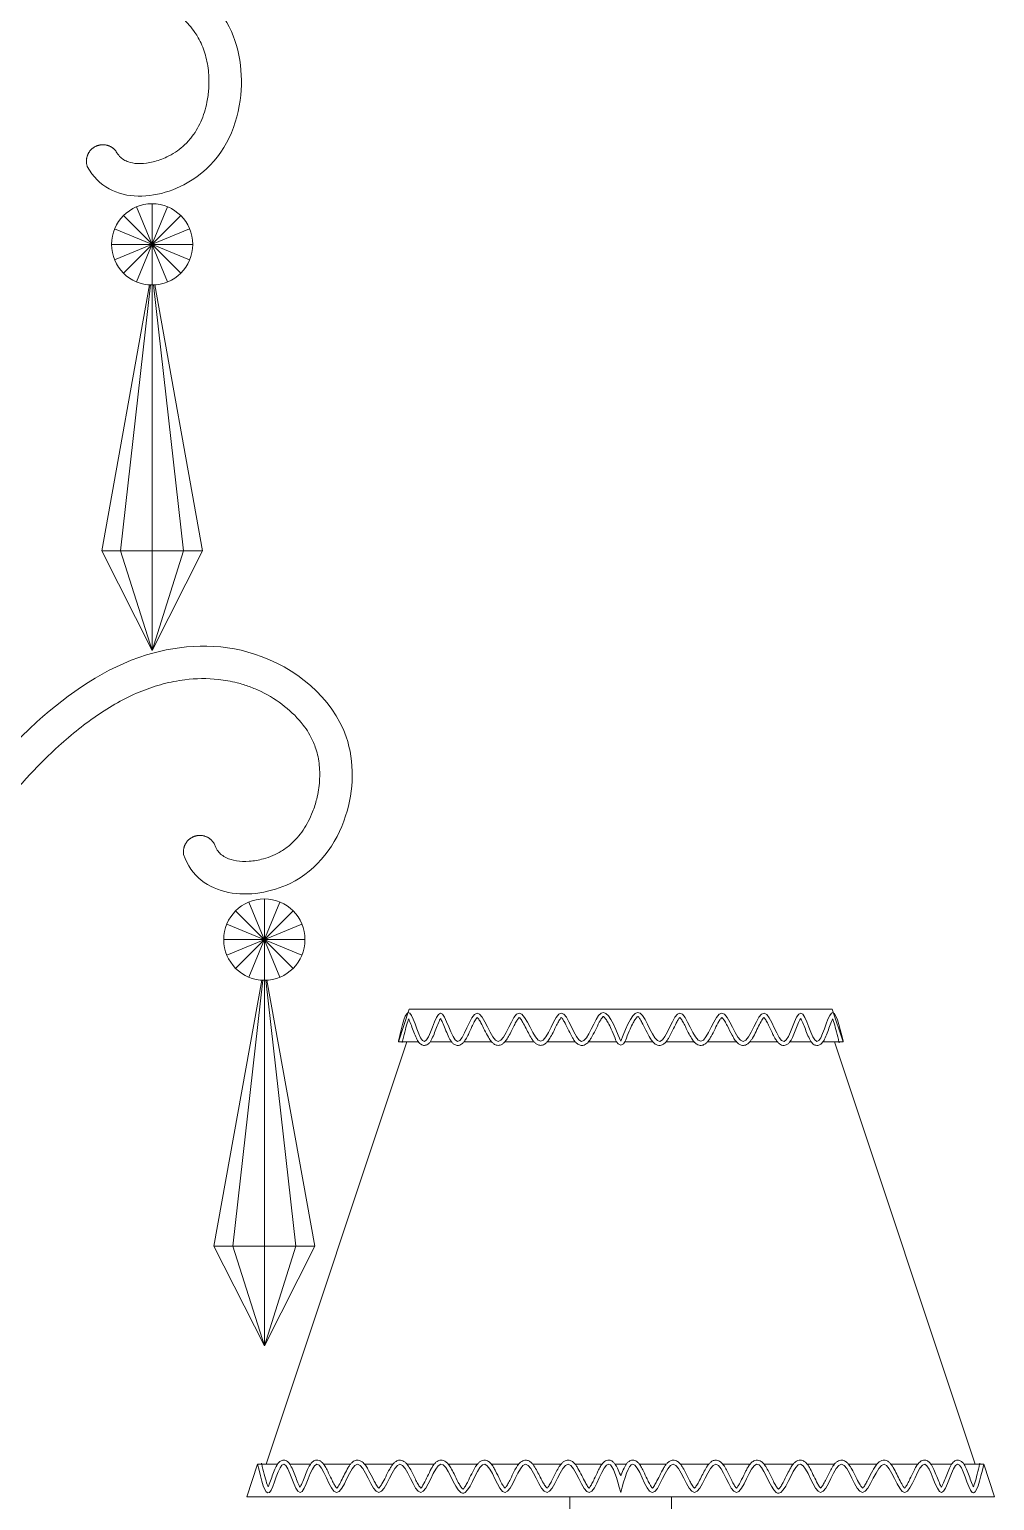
# Model space of a CAD drawing. Header units: inches. Extents: x 258415 to 640093, y 441672 to 945769.
# Drawn here: x 299407.6 to 299467.1, y 465326.8 to 465417.4 of the extents above; entities that cross this region are included whole.
import ezdxf

# ---------------------------------------------------------------- set-up
doc = ezdxf.new("R2010")
doc.units = ezdxf.units.IN
doc.header["$MEASUREMENT"] = 0
doc.linetypes.add('HIDDEN', pattern=[0.375, 0.25, -0.125])
doc.layers.add('CQ SPOT DETAIL DIMENSION', color=9, linetype='Continuous')
doc.layers.add('E-LITE-FIXT-NORM-CEILING', color=3, linetype='Continuous')
doc.layers.add('Glass', color=4, linetype='Continuous', lineweight=0)

# ---------------------------------------------------------------- blocks, each defined once
blk = doc.blocks.new('512')
at = {"layer": 'Glass', "color": 4, "lineweight": 0}
for p, q in [((34260.8, 1352.41), (34253.15, 1370.89)), ((34253.15, 1352.41), (34260.8, 1370.89)), ((34253.15, 1370.89), (34260.8, 1352.41)), ((34260.8, 1370.89), (34253.15, 1352.41)), ((34256.97, 1351.65), (34256.97, 1371.65)), ((34256.97, 1371.65), (34256.97, 1351.65)), ((34266.21, 1357.82), (34247.74, 1365.48)), ((34247.74, 1357.82), (34266.21, 1365.48)), ((34247.74, 1365.48), (34266.21, 1357.82)), ((34266.21, 1365.48), (34247.74, 1357.82)), ((34264.05, 1354.58), (34249.9, 1368.72)), ((34249.9, 1354.58), (34264.05, 1368.72)), ((34249.9, 1368.72), (34264.05, 1354.58)), ((34264.05, 1368.72), (34249.9, 1354.58)), ((34266.97, 1361.65), (34246.97, 1361.65)), ((34246.97, 1361.65), (34266.97, 1361.65)), ((34256.97, 1351.65), (34256.97, 1261.65)), ((34233.15, 1181.24), (34225.5, 1199.72)), ((34225.5, 1181.24), (34233.15, 1199.72)), ((34225.5, 1199.72), (34233.15, 1181.24)), ((34233.15, 1199.72), (34225.5, 1181.24)), ((34229.32, 1180.48), (34229.32, 1200.48)), ((34229.32, 1200.48), (34229.32, 1180.48)), ((34236.39, 1183.41), (34222.25, 1197.55)), ((34222.25, 1183.41), (34236.39, 1197.55)), ((34222.25, 1197.55), (34236.39, 1183.41)), ((34236.39, 1197.55), (34222.25, 1183.41)), ((34238.56, 1186.65), (34220.08, 1194.31)), ((34220.08, 1186.65), (34238.56, 1194.31)), ((34220.08, 1194.31), (34238.56, 1186.65)), ((34238.56, 1194.31), (34220.08, 1186.65)), ((34239.32, 1190.48), (34219.32, 1190.48)), ((34219.32, 1190.48), (34239.32, 1190.48)), ((34229.32, 1180.48), (34229.32, 1090.48))]:
    blk.add_line(p, q, dxfattribs=at)
at = {"layer": 'Glass', "lineweight": 0}
for p, q in [((34129.03, 1025.84), (34129.03, 1053.33)), ((34129.03, 1053.33), (34154.03, 1053.33)), ((34154.03, 1053.33), (34154.03, 1011.07))]:
    blk.add_line(p, q, dxfattribs=at)
at = {"layer": 'Glass', "color": 4, "lineweight": 0}
for points in [[(34256.97, 1261.65), (34244.56, 1286.17), (34256.32, 1351.67)], [(34249.22, 1286.17), (34256.59, 1351.66)], [(34256.97, 1261.65), (34269.39, 1286.17), (34257.63, 1351.67)], [(34264.72, 1286.17), (34257.36, 1351.66)], [(34256.97, 1286.17), (34244.56, 1286.17), (34249.22, 1286.17), (34256.97, 1261.65)], [(34256.97, 1286.17), (34269.39, 1286.17), (34264.72, 1286.17), (34256.97, 1261.65)], [(34229.32, 1090.48), (34216.91, 1115), (34228.67, 1180.5)], [(34221.57, 1115), (34228.94, 1180.49)], [(34229.32, 1090.48), (34241.74, 1115), (34229.98, 1180.5)], [(34237.07, 1115), (34229.71, 1180.49)], [(34229.32, 1115), (34216.91, 1115), (34221.57, 1115), (34229.32, 1090.48)], [(34229.32, 1115), (34241.74, 1115), (34237.07, 1115), (34229.32, 1090.48)]]:
    blk.add_lwpolyline(points, dxfattribs=at)
at = {"layer": 'Glass', "lineweight": 0}
for points in [[(34141.53, 1173.33), (34089.42, 1173.33), (34086.75, 1165.33), (34091.7, 1165.33)], [(34091.53, 1173.33), (34191.53, 1173.33)], [(34141.53, 1173.33), (34193.64, 1173.33), (34196.3, 1165.33), (34191.37, 1165.33)], [(34054.19, 1061.33), (34088.86, 1165.33)], [(34094.6, 1165.33), (34099.86, 1165.33)], [(34102.93, 1165.33), (34109.71, 1165.33)], [(34113.01, 1165.33), (34120.16, 1165.33)], [(34123.46, 1165.33), (34130.34, 1165.33)], [(34133.62, 1165.33), (34140.47, 1165.33)], [(34149.45, 1165.33), (34142.57, 1165.33)], [(34159.61, 1165.33), (34152.73, 1165.33)], [(34170.06, 1165.33), (34162.91, 1165.33)], [(34180.14, 1165.33), (34173.36, 1165.33)], [(34188.46, 1165.33), (34183.21, 1165.33)], [(34194.19, 1165.33), (34228.86, 1061.33)], [(34056.96, 1061.33), (34052.09, 1061.33), (34049.42, 1053.33), (34141.53, 1053.33)], [(34065.11, 1061.33), (34060.01, 1061.33)], [(34074.95, 1061.33), (34068.35, 1061.33)], [(34085.41, 1061.33), (34078.43, 1061.33)], [(34095.58, 1061.33), (34088.88, 1061.33)], [(34106.22, 1061.33), (34099.04, 1061.33)], [(34116.38, 1061.33), (34109.67, 1061.33)], [(34126.83, 1061.33), (34119.85, 1061.33)], [(34136.91, 1061.33), (34130.31, 1061.33)], [(34141.53, 1061.33), (34140.15, 1061.33)], [(34141.53, 1061.33), (34142.91, 1061.33)], [(34226.1, 1061.33), (34230.97, 1061.33), (34233.64, 1053.33), (34141.53, 1053.33)], [(34146.15, 1061.33), (34152.75, 1061.33)], [(34156.23, 1061.33), (34163.2, 1061.33)], [(34166.68, 1061.33), (34173.38, 1061.33)], [(34176.84, 1061.33), (34184.01, 1061.33)], [(34187.47, 1061.33), (34194.17, 1061.33)], [(34197.65, 1061.33), (34204.62, 1061.33)], [(34208.1, 1061.33), (34214.71, 1061.33)], [(34217.95, 1061.33), (34223.05, 1061.33)], [(34231.53, 1053.33), (34231.53, 1053.33), (34051.53, 1053.33)]]:
    blk.add_lwpolyline(points, dxfattribs=at)
at = {"layer": 'Glass', "color": 4, "lineweight": 0}
for centre in [(34256.97, 1361.65), (34229.32, 1190.48)]:
    blk.add_circle(centre, 10, dxfattribs=at)
at = {"layer": 'Glass', "lineweight": 0}
for points, knots in [([(34272.93, 1380.8), (34270.18, 1375.78), (34260.75, 1371.47), (34241.9, 1378.28), (34233.26, 1395.92), (34236.96, 1421.58), (34262.99, 1436.04), (34293.42, 1429.21), (34327.61, 1395.21), (34357.2, 1306.59), (34365.64, 1226.55), (34369.27, 1173.33)], [445.847246, 445.847246, 445.847246, 445.847246, 460.093666, 474.367338, 495.875307, 515.104636, 545.525369, 572.186582, 603.803263, 685.281331, 845.328888, 845.328888, 845.328888, 845.328888]), ([(34360.44, 1173.33), (34360.09, 1189.34), (34359.73, 1194), (34358.34, 1210.67), (34357.19, 1222.66), (34353.1, 1258.52), (34349.51, 1282.28), (34343.17, 1312.27), (34341.71, 1318.66), (34339.13, 1329.14), (34338.08, 1333.22), (34335.87, 1341.33), (34334.71, 1345.36), (34330.98, 1357.29), (34328.19, 1365.05), (34321.66, 1379.93), (34317.93, 1387.04), (34311.78, 1396.47), (34309.87, 1399.16), (34305.22, 1405.15), (34302.43, 1408.34), (34296.5, 1414.06), (34293.37, 1416.57), (34288.5, 1419.61), (34286.89, 1420.48), (34283.57, 1422.01), (34281.86, 1422.67), (34277.46, 1424.01), (34274.74, 1424.54), (34270.43, 1424.84), (34268.85, 1424.83), (34266.24, 1424.63), (34265.21, 1424.5), (34263.14, 1424.13), (34262.11, 1423.89), (34258.88, 1422.97), (34256.74, 1422.1), (34252.79, 1419.97), (34251, 1418.7), (34248.28, 1416.21), (34247.26, 1415.04), (34246.11, 1413.38), (34245.84, 1412.94), (34245.26, 1411.92), (34244.97, 1411.32), (34244.43, 1410.07), (34244.19, 1409.41), (34243.57, 1407.39), (34243.27, 1405.95), (34242.95, 1402.99), (34242.92, 1401.46), (34243.1, 1398.84), (34243.25, 1397.74), (34243.8, 1394.96), (34244.31, 1393.34), (34245.64, 1390.36), (34246.46, 1389), (34248.03, 1387.06), (34248.68, 1386.38), (34249.97, 1385.26), (34250.58, 1384.8), (34251.91, 1383.92), (34252.63, 1383.52), (34254.46, 1382.64), (34255.6, 1382.23), (34257.81, 1381.67), (34258.89, 1381.53), (34260.82, 1381.5), (34261.68, 1381.62), (34262.88, 1381.95), (34263.31, 1382.13), (34264.07, 1382.54), (34264.4, 1382.78), (34265.05, 1383.38), (34265.36, 1383.74), (34265.75, 1384.35), (34265.83, 1384.5), (34265.92, 1384.65)], [55.541878, 55.541878, 55.541878, 55.541878, 69.634849, 69.634849, 106.022669, 106.022669, 178.798307, 178.798307, 198.582676, 198.582676, 211.264039, 211.264039, 223.945403, 223.945403, 249.308129, 249.308129, 274.670856, 274.670856, 285.154329, 285.154329, 298.764888, 298.764888, 312.375447, 312.375447, 318.854776, 318.854776, 325.334106, 325.334106, 335.293095, 335.293095, 341.080331, 341.080331, 344.876463, 344.876463, 348.672595, 348.672595, 356.847181, 356.847181, 365.021767, 365.021767, 371.378146, 371.378146, 373.60577, 373.60577, 376.469243, 376.469243, 379.332715, 379.332715, 385.059661, 385.059661, 390.786606, 390.786606, 394.97397, 394.97397, 401.670699, 401.670699, 408.367427, 408.367427, 412.418103, 412.418103, 415.637371, 415.637371, 418.856638, 418.856638, 423.501748, 423.501748, 428.146857, 428.146857, 432.791966, 432.791966, 435.91688, 435.91688, 439.041794, 439.041794, 442.166708, 442.166708, 443.046827, 443.046827, 443.046827, 443.046827]), ([(34249.21, 1211.45), (34247.37, 1206.03), (34238.84, 1200.14), (34219.09, 1203.56), (34207.52, 1219.43), (34206.69, 1245.35), (34229.81, 1264.12), (34260.96, 1262.69), (34300.54, 1235.15), (34319.69, 1199.87), (34331.52, 1173.49), (34332.1, 1172.18)], [445.847246, 445.847246, 445.847246, 445.847246, 460.093666, 474.367338, 495.875307, 515.104636, 545.525369, 572.186582, 603.803263, 685.281331, 689.554193, 689.554193, 689.554193, 689.554193]), ([(34329.41, 1158.24), (34328, 1161.59), (34326.57, 1164.92), (34323.39, 1172.09), (34321.65, 1175.94), (34318.06, 1183.54), (34316.21, 1187.3), (34310.47, 1198.4), (34306.37, 1205.55), (34297.35, 1219.07), (34292.44, 1225.42), (34284.74, 1233.64), (34282.39, 1235.95), (34276.77, 1241.04), (34273.46, 1243.7), (34266.63, 1248.3), (34263.11, 1250.23), (34257.78, 1252.37), (34256.05, 1252.95), (34252.51, 1253.88), (34250.71, 1254.23), (34246.15, 1254.79), (34243.37, 1254.83), (34239.08, 1254.37), (34237.52, 1254.1), (34234.99, 1253.44), (34234, 1253.14), (34232.03, 1252.41), (34231.05, 1251.99), (34228.04, 1250.53), (34226.07, 1249.3), (34222.56, 1246.51), (34221.01, 1244.95), (34218.77, 1242.03), (34217.97, 1240.69), (34217.13, 1238.86), (34216.94, 1238.38), (34216.54, 1237.27), (34216.36, 1236.63), (34216.05, 1235.3), (34215.93, 1234.62), (34215.66, 1232.52), (34215.63, 1231.05), (34215.82, 1228.08), (34216.06, 1226.57), (34216.69, 1224.02), (34217.03, 1222.96), (34218.06, 1220.32), (34218.84, 1218.81), (34220.67, 1216.11), (34221.72, 1214.92), (34223.6, 1213.28), (34224.36, 1212.72), (34225.82, 1211.84), (34226.5, 1211.49), (34227.97, 1210.86), (34228.75, 1210.59), (34230.7, 1210.05), (34231.89, 1209.84), (34234.17, 1209.68), (34235.25, 1209.72), (34237.16, 1210.03), (34237.98, 1210.29), (34239.11, 1210.83), (34239.5, 1211.08), (34240.18, 1211.62), (34240.47, 1211.91), (34241, 1212.62), (34241.24, 1213.03), (34241.52, 1213.69), (34241.58, 1213.85), (34241.63, 1214.02)], [187.64747, 187.64747, 187.64747, 187.64747, 198.582676, 198.582676, 211.264039, 211.264039, 223.945403, 223.945403, 249.308129, 249.308129, 274.670856, 274.670856, 285.154329, 285.154329, 298.764888, 298.764888, 312.375447, 312.375447, 318.854776, 318.854776, 325.334106, 325.334106, 335.293095, 335.293095, 341.080331, 341.080331, 344.876463, 344.876463, 348.672595, 348.672595, 356.847181, 356.847181, 365.021767, 365.021767, 371.378146, 371.378146, 373.60577, 373.60577, 376.469243, 376.469243, 379.332715, 379.332715, 385.059661, 385.059661, 390.786606, 390.786606, 394.97397, 394.97397, 401.670699, 401.670699, 408.367427, 408.367427, 412.418103, 412.418103, 415.637371, 415.637371, 418.856638, 418.856638, 423.501748, 423.501748, 428.146857, 428.146857, 432.791966, 432.791966, 435.91688, 435.91688, 439.041794, 439.041794, 442.166708, 442.166708, 443.046827, 443.046827, 443.046827, 443.046827]), ([(34141.53, 1165.44), (34139.95, 1169.43), (34136.78, 1177.46), (34131.84, 1159), (34126.97, 1179.21), (34121.81, 1158.49), (34116.62, 1179.39), (34111.32, 1158.41), (34106.23, 1179.43), (34101.23, 1158.51), (34097.22, 1179.17), (34093.17, 1158.98), (34089.55, 1177.38), (34087.67, 1169.37), (34086.75, 1165.44)], [0, 0, 0, 0, 8.43068, 16.943518, 25.459775, 34.10416, 42.79664, 51.530678, 60.178585, 68.684152, 76.765702, 84.787069, 92.601177, 100.132442, 100.132442, 100.132442, 100.132442]), ([(34089.33, 1170.91), (34089.26, 1170.75), (34089.19, 1170.56), (34088.92, 1169.81), (34088.72, 1169.11), (34088.31, 1167.58), (34088.11, 1166.73), (34087.85, 1165.61), (34087.79, 1165.36), (34087.73, 1165.1)], [95.681563, 95.681563, 95.681563, 95.681563, 96.302249, 96.302249, 97.97083, 97.97083, 99.639411, 99.639411, 100.132442, 100.132442, 100.132442, 100.132442]), ([(34097.2, 1171.08), (34097.13, 1170.96), (34097.05, 1170.82), (34096.78, 1170.26), (34096.57, 1169.76), (34096.15, 1168.71), (34095.94, 1168.14), (34095.51, 1167.06), (34095.28, 1166.54), (34094.93, 1165.84), (34094.8, 1165.62), (34094.55, 1165.24), (34094.42, 1165.08), (34094.15, 1164.82), (34094.02, 1164.71), (34093.74, 1164.55), (34093.6, 1164.5), (34093.3, 1164.43), (34093.13, 1164.43), (34092.82, 1164.46), (34092.68, 1164.51), (34092.43, 1164.62), (34092.32, 1164.69), (34092.04, 1164.9), (34091.91, 1165.06), (34091.66, 1165.38), (34091.55, 1165.55), (34091.34, 1165.91), (34091.25, 1166.11), (34090.93, 1166.78), (34090.72, 1167.31), (34090.32, 1168.41), (34090.12, 1168.97), (34089.72, 1170.07), (34089.51, 1170.61), (34089.33, 1171.01)], [78.466715, 78.466715, 78.466715, 78.466715, 78.984999, 78.984999, 80.264741, 80.264741, 81.544483, 81.544483, 82.824225, 82.824225, 83.479162, 83.479162, 84.029155, 84.029155, 84.424069, 84.424069, 84.700682, 84.700682, 84.977294, 84.977294, 85.253906, 85.253906, 85.530519, 85.530519, 86.073919, 86.073919, 86.61732, 86.61732, 87.16072, 87.16072, 88.452713, 88.452713, 89.744706, 89.744706, 91.179649, 91.179649, 91.179649, 91.179649]), ([(34106.25, 1171.32), (34106.19, 1171.26), (34106.13, 1171.19), (34105.89, 1170.88), (34105.71, 1170.58), (34105.33, 1169.88), (34105.13, 1169.49), (34104.63, 1168.44), (34104.33, 1167.77), (34103.81, 1166.73), (34103.6, 1166.33), (34103.21, 1165.71), (34103.05, 1165.46), (34102.72, 1165.08), (34102.57, 1164.92), (34102.24, 1164.68), (34102.08, 1164.59), (34101.7, 1164.45), (34101.48, 1164.42), (34101.09, 1164.45), (34100.94, 1164.49), (34100.67, 1164.6), (34100.55, 1164.66), (34100.24, 1164.88), (34100.09, 1165.04), (34099.81, 1165.38), (34099.68, 1165.57), (34099.45, 1165.95), (34099.34, 1166.16), (34098.99, 1166.88), (34098.75, 1167.43), (34098.3, 1168.57), (34098.08, 1169.14), (34097.65, 1170.18), (34097.44, 1170.65), (34097.23, 1171.02), (34097.22, 1171.05), (34097.2, 1171.08)], [61.288304, 61.288304, 61.288304, 61.288304, 61.761174, 61.761174, 62.804017, 62.804017, 63.84686, 63.84686, 65.416393, 65.416393, 66.469031, 66.469031, 67.224566, 67.224566, 67.78828, 67.78828, 68.207325, 68.207325, 68.626369, 68.626369, 68.915896, 68.915896, 69.205423, 69.205423, 69.769667, 69.769667, 70.333911, 70.333911, 70.898155, 70.898155, 72.223736, 72.223736, 73.549318, 73.549318, 74.874899, 74.874899, 75.000755, 75.000755, 75.000755, 75.000755]), ([(34116.61, 1171.34), (34116.56, 1171.3), (34116.49, 1171.23), (34116.27, 1170.97), (34116.08, 1170.7), (34115.7, 1170.07), (34115.5, 1169.7), (34114.91, 1168.56), (34114.51, 1167.73), (34113.89, 1166.59), (34113.68, 1166.24), (34113.24, 1165.59), (34113.01, 1165.29), (34112.57, 1164.9), (34112.4, 1164.77), (34112.01, 1164.55), (34111.77, 1164.47), (34111.35, 1164.43), (34111.17, 1164.44), (34110.86, 1164.5), (34110.71, 1164.56), (34110.33, 1164.74), (34110.13, 1164.9), (34109.78, 1165.24), (34109.62, 1165.42), (34109.33, 1165.82), (34109.19, 1166.03), (34108.75, 1166.76), (34108.46, 1167.32), (34107.9, 1168.45), (34107.62, 1169.03), (34107.09, 1170.08), (34106.82, 1170.55), (34106.46, 1171.08), (34106.34, 1171.23), (34106.25, 1171.32)], [43.886753, 43.886753, 43.886753, 43.886753, 44.36241, 44.36241, 45.393245, 45.393245, 46.424079, 46.424079, 48.400338, 48.400338, 49.366708, 49.366708, 50.333078, 50.333078, 50.858094, 50.858094, 51.38311, 51.38311, 51.715587, 51.715587, 52.048064, 52.048064, 52.667074, 52.667074, 53.286084, 53.286084, 53.905094, 53.905094, 55.307398, 55.307398, 56.709703, 56.709703, 58.112007, 58.112007, 58.905743, 58.905743, 58.905743, 58.905743]), ([(34126.95, 1171.32), (34126.9, 1171.26), (34126.83, 1171.19), (34126.6, 1170.89), (34126.41, 1170.6), (34126.02, 1169.91), (34125.81, 1169.51), (34125.29, 1168.47), (34124.97, 1167.8), (34124.41, 1166.74), (34124.18, 1166.32), (34123.74, 1165.68), (34123.55, 1165.42), (34123.18, 1165.02), (34123, 1164.87), (34122.62, 1164.63), (34122.44, 1164.54), (34122.07, 1164.45), (34121.9, 1164.43), (34121.56, 1164.45), (34121.4, 1164.48), (34121.1, 1164.58), (34120.97, 1164.65), (34120.6, 1164.88), (34120.41, 1165.06), (34120.05, 1165.46), (34119.88, 1165.67), (34119.57, 1166.13), (34119.42, 1166.38), (34118.94, 1167.23), (34118.61, 1167.88), (34117.98, 1169.16), (34117.66, 1169.78), (34117.2, 1170.58), (34117.04, 1170.83), (34116.78, 1171.16), (34116.68, 1171.28), (34116.61, 1171.34)], [26.646708, 26.646708, 26.646708, 26.646708, 27.129136, 27.129136, 28.192589, 28.192589, 29.256042, 29.256042, 30.866241, 30.866241, 31.972779, 31.972779, 32.776182, 32.776182, 33.377819, 33.377819, 33.832896, 33.832896, 34.171094, 34.171094, 34.509292, 34.509292, 34.84749, 34.84749, 35.533037, 35.533037, 36.218584, 36.218584, 36.904132, 36.904132, 38.501432, 38.501432, 40.098732, 40.098732, 41.003444, 41.003444, 41.706123, 41.706123, 41.706123, 41.706123]), ([(34137.3, 1171.55), (34137.27, 1171.53), (34137.23, 1171.5), (34137.07, 1171.34), (34136.93, 1171.16), (34136.62, 1170.69), (34136.46, 1170.41), (34135.97, 1169.52), (34135.64, 1168.84), (34134.96, 1167.47), (34134.62, 1166.8), (34134.08, 1165.92), (34133.9, 1165.66), (34133.5, 1165.18), (34133.29, 1164.96), (34132.86, 1164.67), (34132.68, 1164.57), (34132.28, 1164.44), (34132.04, 1164.41), (34131.64, 1164.45), (34131.48, 1164.49), (34131.2, 1164.6), (34131.07, 1164.67), (34130.73, 1164.91), (34130.54, 1165.09), (34130.2, 1165.49), (34130.04, 1165.71), (34129.75, 1166.17), (34129.61, 1166.41), (34129.14, 1167.27), (34128.83, 1167.92), (34128.22, 1169.2), (34127.92, 1169.83), (34127.47, 1170.62), (34127.31, 1170.87), (34127.09, 1171.17), (34127.01, 1171.26), (34126.95, 1171.32)], [8.492075, 8.492075, 8.492075, 8.492075, 8.942913, 8.942913, 9.869252, 9.869252, 10.795592, 10.795592, 12.53531, 12.53531, 14.275028, 14.275028, 15.096438, 15.096438, 15.917847, 15.917847, 16.394613, 16.394613, 16.871379, 16.871379, 17.205527, 17.205527, 17.539674, 17.539674, 18.220768, 18.220768, 18.901862, 18.901862, 19.582957, 19.582957, 21.184004, 21.184004, 22.785052, 22.785052, 23.694395, 23.694395, 24.2464, 24.2464, 24.2464, 24.2464]), ([(34141.53, 1164.46), (34140.44, 1164.72), (34140.29, 1165.85), (34139.82, 1167.01), (34139.52, 1167.76), (34138.96, 1169.01), (34138.71, 1169.54), (34138.27, 1170.35), (34138.08, 1170.66), (34137.73, 1171.16), (34137.56, 1171.34), (34137.38, 1171.5), (34137.33, 1171.53), (34137.3, 1171.55)], [0, 0, 0, 0, 0.830267, 0.830267, 2.4908, 2.4908, 3.880556, 3.880556, 4.993093, 4.993093, 6.10563, 6.10563, 6.677468, 6.677468, 6.677468, 6.677468]), ([(34141.53, 1165.44), (34143.14, 1169.45), (34146.37, 1177.47), (34151.18, 1159), (34156.19, 1179.21), (34161.22, 1158.49), (34166.53, 1179.39), (34171.71, 1158.41), (34176.93, 1179.44), (34181.79, 1158.51), (34185.94, 1179.17), (34189.85, 1158.98), (34193.61, 1177.38), (34195.42, 1169.36), (34196.3, 1165.44)], [0, 0, 0, 0, 8.469861, 16.943106, 25.499361, 34.102955, 42.836994, 51.529473, 60.218559, 68.684602, 76.801494, 84.788727, 92.634505, 100.139608, 100.139608, 100.139608, 100.139608]), ([(34141.53, 1164.46), (34142.61, 1164.81), (34142.77, 1165.85), (34143.24, 1167.01), (34143.56, 1167.76), (34144.12, 1169.01), (34144.38, 1169.54), (34144.82, 1170.35), (34145.02, 1170.67), (34145.38, 1171.16), (34145.55, 1171.35), (34145.73, 1171.51), (34145.78, 1171.54), (34145.81, 1171.55)], [0, 0, 0, 0, 0.831536, 0.831536, 2.494608, 2.494608, 3.890418, 3.890418, 5.007343, 5.007343, 6.124268, 6.124268, 6.712093, 6.712093, 6.712093, 6.712093]), ([(34145.81, 1171.55), (34145.84, 1171.54), (34145.88, 1171.5), (34146.04, 1171.35), (34146.18, 1171.17), (34146.48, 1170.71), (34146.64, 1170.43), (34147.12, 1169.54), (34147.44, 1168.86), (34148.11, 1167.5), (34148.44, 1166.83), (34148.98, 1165.95), (34149.16, 1165.68), (34149.55, 1165.2), (34149.77, 1164.97), (34150.19, 1164.68), (34150.37, 1164.58), (34150.77, 1164.45), (34151.01, 1164.41), (34151.41, 1164.45), (34151.57, 1164.49), (34151.85, 1164.6), (34151.98, 1164.67), (34152.33, 1164.9), (34152.52, 1165.08), (34152.86, 1165.48), (34153.02, 1165.69), (34153.32, 1166.15), (34153.46, 1166.4), (34153.93, 1167.25), (34154.25, 1167.9), (34154.87, 1169.18), (34155.17, 1169.81), (34155.63, 1170.6), (34155.79, 1170.85), (34156.02, 1171.16), (34156.1, 1171.25), (34156.16, 1171.32)], [8.514863, 8.514863, 8.514863, 8.514863, 8.964489, 8.964489, 9.886414, 9.886414, 10.808339, 10.808339, 12.538553, 12.538553, 14.268768, 14.268768, 15.095051, 15.095051, 15.921335, 15.921335, 16.397769, 16.397769, 16.874204, 16.874204, 17.209617, 17.209617, 17.54503, 17.54503, 18.226284, 18.226284, 18.907538, 18.907538, 19.588792, 19.588792, 21.190065, 21.190065, 22.791338, 22.791338, 23.705145, 23.705145, 24.279674, 24.279674, 24.279674, 24.279674]), ([(34156.16, 1171.32), (34156.22, 1171.26), (34156.28, 1171.19), (34156.51, 1170.89), (34156.7, 1170.59), (34157.09, 1169.9), (34157.29, 1169.51), (34157.8, 1168.47), (34158.12, 1167.8), (34158.67, 1166.74), (34158.9, 1166.33), (34159.32, 1165.68), (34159.51, 1165.43), (34159.89, 1165.03), (34160.06, 1164.87), (34160.44, 1164.63), (34160.62, 1164.54), (34160.97, 1164.46), (34161.11, 1164.44), (34161.4, 1164.44), (34161.54, 1164.46), (34161.94, 1164.56), (34162.17, 1164.68), (34162.55, 1164.96), (34162.71, 1165.12), (34163.02, 1165.45), (34163.16, 1165.63), (34163.58, 1166.23), (34163.84, 1166.68), (34164.35, 1167.64), (34164.6, 1168.14), (34165.12, 1169.15), (34165.38, 1169.67), (34165.83, 1170.45), (34166.02, 1170.75), (34166.31, 1171.15), (34166.43, 1171.27), (34166.51, 1171.34)], [26.678362, 26.678362, 26.678362, 26.678362, 27.16042, 27.16042, 28.222835, 28.222835, 29.285251, 29.285251, 30.88759, 30.88759, 31.989329, 31.989329, 32.789493, 32.789493, 33.388684, 33.388684, 33.842246, 33.842246, 34.129873, 34.129873, 34.4175, 34.4175, 34.999374, 34.999374, 35.581248, 35.581248, 36.163121, 36.163121, 37.387201, 37.387201, 38.61128, 38.61128, 39.940496, 39.940496, 40.971834, 40.971834, 41.739511, 41.739511, 41.739511, 41.739511]), ([(34166.51, 1171.34), (34166.56, 1171.3), (34166.62, 1171.23), (34166.84, 1170.97), (34167.03, 1170.7), (34167.4, 1170.06), (34167.6, 1169.7), (34168.12, 1168.67), (34168.45, 1167.98), (34169.03, 1166.87), (34169.28, 1166.44), (34169.72, 1165.75), (34169.91, 1165.49), (34170.29, 1165.07), (34170.47, 1164.91), (34170.85, 1164.66), (34171.03, 1164.56), (34171.39, 1164.46), (34171.55, 1164.44), (34171.88, 1164.44), (34172.04, 1164.46), (34172.33, 1164.55), (34172.47, 1164.61), (34172.83, 1164.81), (34173.03, 1164.98), (34173.39, 1165.35), (34173.55, 1165.55), (34173.85, 1165.98), (34174, 1166.21), (34174.46, 1167), (34174.77, 1167.61), (34175.38, 1168.83), (34175.68, 1169.44), (34176.16, 1170.32), (34176.35, 1170.64), (34176.65, 1171.08), (34176.78, 1171.23), (34176.87, 1171.32)], [43.920189, 43.920189, 43.920189, 43.920189, 44.395528, 44.395528, 45.425618, 45.425618, 46.455708, 46.455708, 48.112293, 48.112293, 49.264878, 49.264878, 50.092726, 50.092726, 50.714217, 50.714217, 51.180546, 51.180546, 51.503522, 51.503522, 51.826497, 51.826497, 52.149473, 52.149473, 52.80155, 52.80155, 53.453627, 53.453627, 54.105704, 54.105704, 55.606968, 55.606968, 57.108233, 57.108233, 58.144721, 58.144721, 58.936889, 58.936889, 58.936889, 58.936889]), ([(34176.87, 1171.32), (34176.92, 1171.26), (34176.99, 1171.18), (34177.22, 1170.88), (34177.4, 1170.58), (34177.78, 1169.88), (34177.97, 1169.48), (34178.46, 1168.43), (34178.76, 1167.77), (34179.27, 1166.73), (34179.48, 1166.33), (34179.85, 1165.71), (34180.02, 1165.47), (34180.34, 1165.08), (34180.49, 1164.93), (34180.82, 1164.69), (34180.98, 1164.59), (34181.36, 1164.46), (34181.58, 1164.42), (34181.97, 1164.45), (34182.13, 1164.49), (34182.4, 1164.6), (34182.52, 1164.67), (34182.83, 1164.88), (34182.99, 1165.05), (34183.27, 1165.39), (34183.39, 1165.58), (34183.63, 1165.97), (34183.74, 1166.18), (34184.11, 1166.9), (34184.35, 1167.47), (34184.81, 1168.62), (34185.04, 1169.2), (34185.44, 1170.15), (34185.62, 1170.54), (34185.83, 1170.93), (34185.87, 1171.01), (34185.91, 1171.08)], [61.323309, 61.323309, 61.323309, 61.323309, 61.796004, 61.796004, 62.838682, 62.838682, 63.88136, 63.88136, 65.441123, 65.441123, 66.488615, 66.488615, 67.240678, 67.240678, 67.802052, 67.802052, 68.219491, 68.219491, 68.63693, 68.63693, 68.931573, 68.931573, 69.226216, 69.226216, 69.796253, 69.796253, 70.366289, 70.366289, 70.936325, 70.936325, 72.27912, 72.27912, 73.621914, 73.621914, 74.720046, 74.720046, 75.027837, 75.027837, 75.027837, 75.027837]), ([(34185.91, 1171.08), (34185.98, 1170.96), (34186.06, 1170.81), (34186.33, 1170.25), (34186.53, 1169.76), (34186.94, 1168.7), (34187.15, 1168.13), (34187.58, 1167.05), (34187.79, 1166.53), (34188.15, 1165.83), (34188.27, 1165.62), (34188.54, 1165.21), (34188.69, 1165.02), (34189, 1164.75), (34189.13, 1164.65), (34189.4, 1164.52), (34189.53, 1164.48), (34189.81, 1164.43), (34189.96, 1164.43), (34190.24, 1164.46), (34190.37, 1164.5), (34190.6, 1164.6), (34190.7, 1164.66), (34190.97, 1164.86), (34191.12, 1165.01), (34191.37, 1165.32), (34191.48, 1165.49), (34191.69, 1165.84), (34191.78, 1166.02), (34192.1, 1166.67), (34192.31, 1167.18), (34192.71, 1168.23), (34192.91, 1168.78), (34193.29, 1169.83), (34193.48, 1170.33), (34193.7, 1170.83), (34193.74, 1170.92), (34193.78, 1171.01)], [78.49778, 78.49778, 78.49778, 78.49778, 79.015949, 79.015949, 80.296203, 80.296203, 81.576458, 81.576458, 82.856712, 82.856712, 83.502566, 83.502566, 84.14842, 84.14842, 84.495539, 84.495539, 84.746707, 84.746707, 84.997874, 84.997874, 85.249042, 85.249042, 85.500209, 85.500209, 86.0336, 86.0336, 86.566991, 86.566991, 87.100382, 87.100382, 88.355116, 88.355116, 89.609851, 89.609851, 90.901037, 90.901037, 91.201161, 91.201161, 91.201161, 91.201161]), ([(34193.78, 1170.9), (34193.85, 1170.74), (34193.92, 1170.55), (34194.18, 1169.79), (34194.38, 1169.09), (34194.77, 1167.55), (34194.97, 1166.7), (34195.22, 1165.59), (34195.27, 1165.35), (34195.33, 1165.11)], [95.71062, 95.71062, 95.71062, 95.71062, 96.331496, 96.331496, 98.002655, 98.002655, 99.673814, 99.673814, 100.139608, 100.139608, 100.139608, 100.139608]), ([(34102.54, 1054.21), (34102.39, 1054.22), (34100.63, 1054.86), (34097.18, 1067.77), (34092.3, 1047.55), (34087.14, 1068.28), (34081.95, 1047.37), (34076.65, 1068.35), (34071.56, 1047.33), (34066.56, 1068.25), (34062.56, 1047.59), (34058.5, 1067.78), (34054.88, 1049.38), (34053.01, 1057.39), (34052.09, 1061.33)], [7.661085, 7.661085, 7.661085, 7.661085, 8.43068, 16.943518, 25.459775, 34.10416, 42.79664, 51.530678, 60.178585, 68.684152, 76.765702, 84.787069, 92.601177, 100.132442, 100.132442, 100.132442, 100.132442]), ([(34054.66, 1055.75), (34054.59, 1055.91), (34054.52, 1056.09), (34054.25, 1056.85), (34054.05, 1057.54), (34053.65, 1059.08), (34053.44, 1059.92), (34053.18, 1061.04), (34053.12, 1061.3), (34053.06, 1061.56)], [95.681563, 95.681563, 95.681563, 95.681563, 96.302249, 96.302249, 97.97083, 97.97083, 99.639411, 99.639411, 100.132442, 100.132442, 100.132442, 100.132442]), ([(34062.53, 1055.68), (34062.46, 1055.8), (34062.39, 1055.95), (34062.11, 1056.5), (34061.91, 1057), (34061.49, 1058.06), (34061.27, 1058.62), (34060.84, 1059.7), (34060.62, 1060.22), (34060.26, 1060.92), (34060.14, 1061.14), (34059.88, 1061.52), (34059.75, 1061.68), (34059.48, 1061.95), (34059.35, 1062.05), (34059.07, 1062.21), (34058.93, 1062.26), (34058.63, 1062.33), (34058.46, 1062.34), (34058.15, 1062.3), (34058.01, 1062.25), (34057.76, 1062.14), (34057.66, 1062.07), (34057.38, 1061.86), (34057.24, 1061.71), (34056.99, 1061.38), (34056.88, 1061.21), (34056.68, 1060.85), (34056.58, 1060.66), (34056.26, 1059.98), (34056.05, 1059.45), (34055.65, 1058.36), (34055.45, 1057.8), (34055.05, 1056.69), (34054.85, 1056.15), (34054.66, 1055.75)], [78.466715, 78.466715, 78.466715, 78.466715, 78.984999, 78.984999, 80.264741, 80.264741, 81.544483, 81.544483, 82.824225, 82.824225, 83.479162, 83.479162, 84.029155, 84.029155, 84.424069, 84.424069, 84.700682, 84.700682, 84.977294, 84.977294, 85.253906, 85.253906, 85.530519, 85.530519, 86.073919, 86.073919, 86.61732, 86.61732, 87.16072, 87.16072, 88.452713, 88.452713, 89.744706, 89.744706, 91.179649, 91.179649, 91.179649, 91.179649]), ([(34071.58, 1055.45), (34071.52, 1055.5), (34071.46, 1055.58), (34071.23, 1055.88), (34071.04, 1056.18), (34070.66, 1056.88), (34070.46, 1057.28), (34069.97, 1058.32), (34069.66, 1058.99), (34069.14, 1060.03), (34068.93, 1060.43), (34068.55, 1061.06), (34068.38, 1061.3), (34068.05, 1061.69), (34067.9, 1061.84), (34067.57, 1062.08), (34067.41, 1062.17), (34067.03, 1062.31), (34066.81, 1062.35), (34066.42, 1062.31), (34066.27, 1062.27), (34066, 1062.17), (34065.88, 1062.1), (34065.58, 1061.88), (34065.42, 1061.72), (34065.14, 1061.38), (34065.02, 1061.2), (34064.78, 1060.81), (34064.67, 1060.6), (34064.32, 1059.89), (34064.09, 1059.33), (34063.63, 1058.19), (34063.41, 1057.62), (34062.98, 1056.58), (34062.77, 1056.11), (34062.57, 1055.74), (34062.55, 1055.71), (34062.53, 1055.68)], [61.288304, 61.288304, 61.288304, 61.288304, 61.761174, 61.761174, 62.804017, 62.804017, 63.84686, 63.84686, 65.416393, 65.416393, 66.469031, 66.469031, 67.224566, 67.224566, 67.78828, 67.78828, 68.207325, 68.207325, 68.626369, 68.626369, 68.915896, 68.915896, 69.205423, 69.205423, 69.769667, 69.769667, 70.333911, 70.333911, 70.898155, 70.898155, 72.223736, 72.223736, 73.549318, 73.549318, 74.874899, 74.874899, 75.000755, 75.000755, 75.000755, 75.000755]), ([(34081.94, 1055.42), (34081.89, 1055.47), (34081.83, 1055.53), (34081.6, 1055.79), (34081.42, 1056.06), (34081.04, 1056.69), (34080.84, 1057.06), (34080.24, 1058.2), (34079.84, 1059.04), (34079.22, 1060.17), (34079.01, 1060.52), (34078.57, 1061.17), (34078.34, 1061.47), (34077.91, 1061.87), (34077.74, 1062), (34077.34, 1062.21), (34077.11, 1062.29), (34076.68, 1062.34), (34076.51, 1062.33), (34076.19, 1062.26), (34076.04, 1062.21), (34075.66, 1062.02), (34075.47, 1061.86), (34075.11, 1061.53), (34074.96, 1061.34), (34074.66, 1060.94), (34074.52, 1060.73), (34074.08, 1060.01), (34073.8, 1059.45), (34073.23, 1058.31), (34072.96, 1057.73), (34072.42, 1056.69), (34072.16, 1056.21), (34071.79, 1055.68), (34071.67, 1055.53), (34071.58, 1055.45)], [43.886753, 43.886753, 43.886753, 43.886753, 44.36241, 44.36241, 45.393245, 45.393245, 46.424079, 46.424079, 48.400338, 48.400338, 49.366708, 49.366708, 50.333078, 50.333078, 50.858094, 50.858094, 51.38311, 51.38311, 51.715587, 51.715587, 52.048064, 52.048064, 52.667074, 52.667074, 53.286084, 53.286084, 53.905094, 53.905094, 55.307398, 55.307398, 56.709703, 56.709703, 58.112007, 58.112007, 58.905743, 58.905743, 58.905743, 58.905743]), ([(34092.29, 1055.45), (34092.23, 1055.5), (34092.16, 1055.57), (34091.93, 1055.87), (34091.74, 1056.17), (34091.35, 1056.85), (34091.15, 1057.25), (34090.63, 1058.29), (34090.3, 1058.96), (34089.74, 1060.03), (34089.51, 1060.44), (34089.08, 1061.09), (34088.89, 1061.34), (34088.51, 1061.74), (34088.33, 1061.9), (34087.96, 1062.13), (34087.77, 1062.22), (34087.4, 1062.31), (34087.23, 1062.33), (34086.89, 1062.32), (34086.73, 1062.28), (34086.43, 1062.18), (34086.3, 1062.11), (34085.94, 1061.88), (34085.74, 1061.7), (34085.38, 1061.31), (34085.22, 1061.09), (34084.91, 1060.63), (34084.76, 1060.39), (34084.27, 1059.54), (34083.95, 1058.88), (34083.31, 1057.6), (34083, 1056.98), (34082.53, 1056.19), (34082.37, 1055.94), (34082.11, 1055.6), (34082.01, 1055.49), (34081.94, 1055.42)], [26.646708, 26.646708, 26.646708, 26.646708, 27.129136, 27.129136, 28.192589, 28.192589, 29.256041, 29.256041, 30.866241, 30.866241, 31.972779, 31.972779, 32.776182, 32.776182, 33.377819, 33.377819, 33.832896, 33.832896, 34.171094, 34.171094, 34.509292, 34.509292, 34.84749, 34.84749, 35.533037, 35.533037, 36.218584, 36.218584, 36.904131, 36.904131, 38.501431, 38.501431, 40.098731, 40.098731, 41.003444, 41.003444, 41.706123, 41.706123, 41.706123, 41.706123]), ([(34102.66, 1055.2), (34102.65, 1055.21), (34102.63, 1055.22), (34102.57, 1055.27), (34102.53, 1055.3), (34102.36, 1055.48), (34102.2, 1055.69), (34101.87, 1056.21), (34101.69, 1056.52), (34101.17, 1057.5), (34100.82, 1058.24), (34100.2, 1059.48), (34099.93, 1059.99), (34099.45, 1060.78), (34099.25, 1061.08), (34098.86, 1061.55), (34098.68, 1061.74), (34098.31, 1062.03), (34098.13, 1062.14), (34097.7, 1062.3), (34097.45, 1062.35), (34097.04, 1062.32), (34096.87, 1062.29), (34096.58, 1062.18), (34096.45, 1062.11), (34096.1, 1061.89), (34095.91, 1061.71), (34095.57, 1061.33), (34095.42, 1061.12), (34095.13, 1060.68), (34094.99, 1060.44), (34094.54, 1059.62), (34094.23, 1058.99), (34093.64, 1057.74), (34093.34, 1057.13), (34092.89, 1056.29), (34092.72, 1056.01), (34092.46, 1055.64), (34092.36, 1055.52), (34092.29, 1055.45)], [8.282301, 8.282301, 8.282301, 8.282301, 8.65586, 8.65586, 9.029418, 9.029418, 10.011207, 10.011207, 10.992997, 10.992997, 12.831064, 12.831064, 14.17315, 14.17315, 15.099129, 15.099129, 15.798109, 15.798109, 16.315087, 16.315087, 16.832064, 16.832064, 17.165576, 17.165576, 17.499088, 17.499088, 18.163634, 18.163634, 18.828181, 18.828181, 19.492728, 19.492728, 21.046415, 21.046415, 22.600103, 22.600103, 23.558244, 23.558244, 24.2464, 24.2464, 24.2464, 24.2464]), ([(34102.54, 1054.21), (34102.76, 1054.17), (34104.6, 1054.57), (34108.04, 1067.76), (34113.04, 1047.55), (34118.08, 1068.28), (34123.39, 1047.37), (34128.57, 1068.35), (34133.79, 1047.33), (34138.16, 1066.16), (34140.59, 1057.91), (34141.53, 1054.38)], [7.283787, 7.283787, 7.283787, 7.283787, 8.469861, 16.943106, 25.499361, 34.102955, 42.836994, 51.529473, 60.218559, 68.684602, 74.276622, 74.276622, 74.276622, 74.276622]), ([(34102.66, 1055.2), (34102.68, 1055.21), (34102.72, 1055.24), (34102.82, 1055.34), (34102.88, 1055.4), (34103.1, 1055.68), (34103.29, 1055.97), (34103.67, 1056.64), (34103.87, 1057.03), (34104.4, 1058.09), (34104.72, 1058.79), (34105.3, 1059.9), (34105.54, 1060.34), (34105.97, 1061.02), (34106.16, 1061.28), (34106.54, 1061.7), (34106.72, 1061.86), (34107.1, 1062.11), (34107.28, 1062.21), (34107.7, 1062.33), (34107.94, 1062.35), (34108.37, 1062.29), (34108.55, 1062.23), (34108.87, 1062.08), (34109, 1061.99), (34109.36, 1061.7), (34109.55, 1061.49), (34109.9, 1061.03), (34110.07, 1060.78), (34110.38, 1060.25), (34110.54, 1059.97), (34111.05, 1058.99), (34111.4, 1058.23), (34111.98, 1057.06), (34112.22, 1056.61), (34112.59, 1055.99), (34112.74, 1055.77), (34112.92, 1055.54), (34112.98, 1055.49), (34113.02, 1055.45)], [8.433831, 8.433831, 8.433831, 8.433831, 8.899454, 8.899454, 9.365077, 9.365077, 10.461243, 10.461243, 11.557409, 11.557409, 13.281769, 13.281769, 14.467545, 14.467545, 15.323744, 15.323744, 15.965472, 15.965472, 16.447566, 16.447566, 16.92966, 16.92966, 17.326433, 17.326433, 17.723207, 17.723207, 18.469889, 18.469889, 19.216571, 19.216571, 19.963253, 19.963253, 21.765194, 21.765194, 23.014347, 23.014347, 23.896104, 23.896104, 24.279674, 24.279674, 24.279674, 24.279674]), ([(34113.02, 1055.45), (34113.07, 1055.5), (34113.14, 1055.57), (34113.37, 1055.87), (34113.56, 1056.17), (34113.94, 1056.86), (34114.14, 1057.25), (34114.66, 1058.29), (34114.97, 1058.96), (34115.52, 1060.02), (34115.75, 1060.44), (34116.18, 1061.08), (34116.37, 1061.34), (34116.74, 1061.73), (34116.92, 1061.89), (34117.29, 1062.13), (34117.48, 1062.22), (34117.82, 1062.31), (34117.97, 1062.33), (34118.26, 1062.33), (34118.4, 1062.31), (34118.8, 1062.2), (34119.02, 1062.08), (34119.41, 1061.8), (34119.57, 1061.65), (34119.87, 1061.31), (34120.01, 1061.13), (34120.43, 1060.53), (34120.69, 1060.08), (34121.21, 1059.13), (34121.46, 1058.63), (34121.97, 1057.61), (34122.23, 1057.1), (34122.68, 1056.31), (34122.87, 1056.01), (34123.17, 1055.62), (34123.28, 1055.49), (34123.36, 1055.42)], [26.678362, 26.678362, 26.678362, 26.678362, 27.16042, 27.16042, 28.222835, 28.222835, 29.285251, 29.285251, 30.88759, 30.88759, 31.989329, 31.989329, 32.789493, 32.789493, 33.388684, 33.388684, 33.842246, 33.842246, 34.129873, 34.129873, 34.4175, 34.4175, 34.999374, 34.999374, 35.581247, 35.581247, 36.163121, 36.163121, 37.387201, 37.387201, 38.61128, 38.61128, 39.940496, 39.940496, 40.971834, 40.971834, 41.739511, 41.739511, 41.739511, 41.739511]), ([(34123.36, 1055.42), (34123.41, 1055.47), (34123.48, 1055.53), (34123.7, 1055.8), (34123.88, 1056.06), (34124.26, 1056.7), (34124.46, 1057.07), (34124.98, 1058.09), (34125.31, 1058.78), (34125.89, 1059.89), (34126.13, 1060.33), (34126.57, 1061.01), (34126.77, 1061.27), (34127.15, 1061.69), (34127.33, 1061.86), (34127.7, 1062.11), (34127.89, 1062.2), (34128.25, 1062.3), (34128.41, 1062.33), (34128.73, 1062.33), (34128.9, 1062.3), (34129.19, 1062.22), (34129.32, 1062.16), (34129.69, 1061.95), (34129.89, 1061.78), (34130.24, 1061.41), (34130.4, 1061.21), (34130.71, 1060.78), (34130.85, 1060.55), (34131.32, 1059.76), (34131.63, 1059.15), (34132.23, 1057.93), (34132.53, 1057.33), (34133.01, 1056.44), (34133.2, 1056.12), (34133.51, 1055.68), (34133.63, 1055.53), (34133.72, 1055.45)], [43.920189, 43.920189, 43.920189, 43.920189, 44.395528, 44.395528, 45.425618, 45.425618, 46.455708, 46.455708, 48.112293, 48.112293, 49.264878, 49.264878, 50.092726, 50.092726, 50.714217, 50.714217, 51.180546, 51.180546, 51.503522, 51.503522, 51.826497, 51.826497, 52.149473, 52.149473, 52.80155, 52.80155, 53.453627, 53.453627, 54.105704, 54.105704, 55.606968, 55.606968, 57.108233, 57.108233, 58.144721, 58.144721, 58.936889, 58.936889, 58.936889, 58.936889]), ([(34133.72, 1055.45), (34133.78, 1055.5), (34133.84, 1055.58), (34134.07, 1055.89), (34134.26, 1056.19), (34134.63, 1056.89), (34134.83, 1057.28), (34135.32, 1058.33), (34135.61, 1058.99), (34136.12, 1060.03), (34136.33, 1060.43), (34136.71, 1061.05), (34136.87, 1061.3), (34137.2, 1061.68), (34137.35, 1061.84), (34137.68, 1062.08), (34137.84, 1062.17), (34138.22, 1062.31), (34138.44, 1062.34), (34138.83, 1062.31), (34138.98, 1062.27), (34139.26, 1062.16), (34139.37, 1062.1), (34139.68, 1061.88), (34139.84, 1061.72), (34140.12, 1061.37), (34140.25, 1061.19), (34140.49, 1060.79), (34140.6, 1060.59), (34140.96, 1059.86), (34141.2, 1059.29), (34141.47, 1058.64), (34141.5, 1058.57), (34141.53, 1058.49)], [61.323309, 61.323309, 61.323309, 61.323309, 61.795026, 61.795026, 62.837484, 62.837484, 63.879941, 63.879941, 65.440229, 65.440229, 66.487969, 66.487969, 67.240211, 67.240211, 67.801701, 67.801701, 68.219219, 68.219219, 68.636737, 68.636737, 68.931282, 68.931282, 69.225827, 69.225827, 69.795723, 69.795723, 70.365619, 70.365619, 70.935515, 70.935515, 72.277875, 72.277875, 72.458555, 72.458555, 72.458555, 72.458555]), ([(34149.33, 1055.45), (34149.28, 1055.5), (34149.21, 1055.58), (34148.98, 1055.89), (34148.8, 1056.19), (34148.43, 1056.89), (34148.23, 1057.28), (34147.74, 1058.33), (34147.44, 1058.99), (34146.93, 1060.03), (34146.73, 1060.43), (34146.35, 1061.05), (34146.18, 1061.3), (34145.86, 1061.68), (34145.71, 1061.84), (34145.38, 1062.08), (34145.22, 1062.17), (34144.84, 1062.31), (34144.62, 1062.34), (34144.23, 1062.31), (34144.07, 1062.27), (34143.8, 1062.16), (34143.68, 1062.1), (34143.37, 1061.88), (34143.22, 1061.72), (34142.93, 1061.37), (34142.81, 1061.19), (34142.57, 1060.79), (34142.46, 1060.59), (34142.1, 1059.86), (34141.86, 1059.29), (34141.59, 1058.64), (34141.56, 1058.57), (34141.53, 1058.49)], [61.323309, 61.323309, 61.323309, 61.323309, 61.795026, 61.795026, 62.837484, 62.837484, 63.879941, 63.879941, 65.440229, 65.440229, 66.487969, 66.487969, 67.240211, 67.240211, 67.801701, 67.801701, 68.219219, 68.219219, 68.636737, 68.636737, 68.931282, 68.931282, 69.225827, 69.225827, 69.795723, 69.795723, 70.365619, 70.365619, 70.935515, 70.935515, 72.277875, 72.277875, 72.458555, 72.458555, 72.458555, 72.458555]), ([(34180.52, 1054.21), (34180.29, 1054.17), (34178.46, 1054.57), (34175.02, 1067.76), (34170.01, 1047.55), (34164.98, 1068.28), (34159.67, 1047.37), (34154.49, 1068.35), (34149.27, 1047.33), (34144.89, 1066.16), (34142.47, 1057.91), (34141.53, 1054.38)], [7.283787, 7.283787, 7.283787, 7.283787, 8.469861, 16.943106, 25.499361, 34.102955, 42.836994, 51.529473, 60.218559, 68.684602, 74.276622, 74.276622, 74.276622, 74.276622]), ([(34159.69, 1055.42), (34159.64, 1055.47), (34159.58, 1055.53), (34159.36, 1055.8), (34159.18, 1056.06), (34158.8, 1056.7), (34158.6, 1057.07), (34158.08, 1058.09), (34157.75, 1058.78), (34157.17, 1059.89), (34156.93, 1060.33), (34156.48, 1061.01), (34156.29, 1061.27), (34155.91, 1061.69), (34155.73, 1061.86), (34155.35, 1062.11), (34155.17, 1062.2), (34154.81, 1062.3), (34154.65, 1062.33), (34154.32, 1062.33), (34154.16, 1062.3), (34153.87, 1062.22), (34153.73, 1062.16), (34153.37, 1061.95), (34153.17, 1061.78), (34152.81, 1061.41), (34152.65, 1061.21), (34152.35, 1060.78), (34152.2, 1060.55), (34151.74, 1059.76), (34151.43, 1059.15), (34150.82, 1057.93), (34150.53, 1057.33), (34150.04, 1056.44), (34149.85, 1056.12), (34149.55, 1055.68), (34149.42, 1055.53), (34149.33, 1055.45)], [43.920189, 43.920189, 43.920189, 43.920189, 44.395528, 44.395528, 45.425618, 45.425618, 46.455708, 46.455708, 48.112293, 48.112293, 49.264878, 49.264878, 50.092726, 50.092726, 50.714217, 50.714217, 51.180546, 51.180546, 51.503522, 51.503522, 51.826497, 51.826497, 52.149473, 52.149473, 52.80155, 52.80155, 53.453627, 53.453627, 54.105704, 54.105704, 55.606968, 55.606968, 57.108233, 57.108233, 58.144721, 58.144721, 58.936889, 58.936889, 58.936889, 58.936889]), ([(34170.04, 1055.45), (34169.98, 1055.5), (34169.92, 1055.57), (34169.69, 1055.87), (34169.5, 1056.17), (34169.11, 1056.86), (34168.91, 1057.25), (34168.4, 1058.29), (34168.08, 1058.96), (34167.53, 1060.02), (34167.3, 1060.44), (34166.88, 1061.08), (34166.69, 1061.34), (34166.31, 1061.73), (34166.14, 1061.89), (34165.76, 1062.13), (34165.58, 1062.22), (34165.24, 1062.31), (34165.09, 1062.33), (34164.8, 1062.33), (34164.66, 1062.31), (34164.26, 1062.2), (34164.03, 1062.08), (34163.65, 1061.8), (34163.49, 1061.65), (34163.18, 1061.31), (34163.04, 1061.13), (34162.62, 1060.53), (34162.36, 1060.08), (34161.85, 1059.13), (34161.6, 1058.63), (34161.08, 1057.61), (34160.82, 1057.1), (34160.37, 1056.31), (34160.18, 1056.01), (34159.89, 1055.62), (34159.77, 1055.49), (34159.69, 1055.42)], [26.678362, 26.678362, 26.678362, 26.678362, 27.16042, 27.16042, 28.222835, 28.222835, 29.285251, 29.285251, 30.88759, 30.88759, 31.989329, 31.989329, 32.789493, 32.789493, 33.388684, 33.388684, 33.842246, 33.842246, 34.129873, 34.129873, 34.4175, 34.4175, 34.999374, 34.999374, 35.581247, 35.581247, 36.163121, 36.163121, 37.387201, 37.387201, 38.61128, 38.61128, 39.940496, 39.940496, 40.971834, 40.971834, 41.739511, 41.739511, 41.739511, 41.739511]), ([(34180.4, 1055.2), (34180.38, 1055.21), (34180.34, 1055.24), (34180.24, 1055.34), (34180.18, 1055.4), (34179.96, 1055.68), (34179.77, 1055.97), (34179.39, 1056.64), (34179.19, 1057.03), (34178.66, 1058.09), (34178.33, 1058.79), (34177.76, 1059.9), (34177.52, 1060.34), (34177.08, 1061.02), (34176.89, 1061.28), (34176.51, 1061.7), (34176.34, 1061.86), (34175.96, 1062.11), (34175.78, 1062.21), (34175.36, 1062.33), (34175.12, 1062.35), (34174.68, 1062.29), (34174.5, 1062.23), (34174.19, 1062.08), (34174.05, 1061.99), (34173.7, 1061.7), (34173.51, 1061.49), (34173.15, 1061.03), (34172.99, 1060.78), (34172.67, 1060.25), (34172.52, 1059.97), (34172.01, 1058.99), (34171.65, 1058.23), (34171.07, 1057.06), (34170.84, 1056.61), (34170.46, 1055.99), (34170.31, 1055.77), (34170.13, 1055.54), (34170.08, 1055.49), (34170.04, 1055.45)], [8.433831, 8.433831, 8.433831, 8.433831, 8.899454, 8.899454, 9.365077, 9.365077, 10.461243, 10.461243, 11.557409, 11.557409, 13.281769, 13.281769, 14.467545, 14.467545, 15.323744, 15.323744, 15.965472, 15.965472, 16.447566, 16.447566, 16.92966, 16.92966, 17.326433, 17.326433, 17.723207, 17.723207, 18.469889, 18.469889, 19.216571, 19.216571, 19.963253, 19.963253, 21.765194, 21.765194, 23.014347, 23.014347, 23.896104, 23.896104, 24.279674, 24.279674, 24.279674, 24.279674]), ([(34180.4, 1055.2), (34180.41, 1055.21), (34180.43, 1055.22), (34180.49, 1055.27), (34180.53, 1055.3), (34180.7, 1055.48), (34180.85, 1055.69), (34181.19, 1056.21), (34181.36, 1056.52), (34181.88, 1057.5), (34182.23, 1058.24), (34182.86, 1059.48), (34183.13, 1059.99), (34183.6, 1060.78), (34183.8, 1061.08), (34184.2, 1061.55), (34184.38, 1061.74), (34184.75, 1062.03), (34184.93, 1062.14), (34185.36, 1062.3), (34185.6, 1062.35), (34186.02, 1062.32), (34186.18, 1062.29), (34186.47, 1062.18), (34186.6, 1062.11), (34186.96, 1061.89), (34187.14, 1061.71), (34187.48, 1061.33), (34187.63, 1061.12), (34187.93, 1060.68), (34188.07, 1060.44), (34188.52, 1059.62), (34188.82, 1058.99), (34189.42, 1057.74), (34189.71, 1057.13), (34190.17, 1056.29), (34190.33, 1056.01), (34190.59, 1055.64), (34190.7, 1055.52), (34190.77, 1055.45)], [8.282301, 8.282301, 8.282301, 8.282301, 8.65586, 8.65586, 9.029418, 9.029418, 10.011207, 10.011207, 10.992997, 10.992997, 12.831064, 12.831064, 14.17315, 14.17315, 15.099129, 15.099129, 15.798109, 15.798109, 16.315087, 16.315087, 16.832064, 16.832064, 17.165576, 17.165576, 17.499088, 17.499088, 18.163634, 18.163634, 18.828181, 18.828181, 19.492728, 19.492728, 21.046415, 21.046415, 22.600103, 22.600103, 23.558244, 23.558244, 24.2464, 24.2464, 24.2464, 24.2464]), ([(34180.52, 1054.21), (34180.66, 1054.22), (34182.43, 1054.86), (34185.88, 1067.77), (34190.76, 1047.55), (34195.92, 1068.28), (34201.1, 1047.37), (34206.41, 1068.35), (34211.5, 1047.33), (34216.49, 1068.25), (34220.5, 1047.59), (34224.55, 1067.78), (34228.17, 1049.38), (34230.05, 1057.39), (34230.97, 1061.33)], [7.661085, 7.661085, 7.661085, 7.661085, 8.43068, 16.943518, 25.459775, 34.10416, 42.79664, 51.530678, 60.178585, 68.684152, 76.765702, 84.787069, 92.601177, 100.132442, 100.132442, 100.132442, 100.132442]), ([(34190.77, 1055.45), (34190.83, 1055.5), (34190.89, 1055.57), (34191.13, 1055.87), (34191.32, 1056.17), (34191.71, 1056.85), (34191.91, 1057.25), (34192.43, 1058.29), (34192.75, 1058.96), (34193.31, 1060.03), (34193.55, 1060.44), (34193.98, 1061.09), (34194.17, 1061.34), (34194.55, 1061.74), (34194.72, 1061.9), (34195.1, 1062.13), (34195.28, 1062.22), (34195.65, 1062.31), (34195.83, 1062.33), (34196.17, 1062.32), (34196.33, 1062.28), (34196.62, 1062.18), (34196.76, 1062.11), (34197.12, 1061.88), (34197.32, 1061.7), (34197.68, 1061.31), (34197.84, 1061.09), (34198.15, 1060.63), (34198.3, 1060.39), (34198.79, 1059.54), (34199.11, 1058.88), (34199.75, 1057.6), (34200.06, 1056.98), (34200.52, 1056.19), (34200.69, 1055.94), (34200.94, 1055.6), (34201.05, 1055.49), (34201.12, 1055.42)], [26.646708, 26.646708, 26.646708, 26.646708, 27.129136, 27.129136, 28.192589, 28.192589, 29.256041, 29.256041, 30.866241, 30.866241, 31.972779, 31.972779, 32.776182, 32.776182, 33.377819, 33.377819, 33.832896, 33.832896, 34.171094, 34.171094, 34.509292, 34.509292, 34.84749, 34.84749, 35.533037, 35.533037, 36.218584, 36.218584, 36.904131, 36.904131, 38.501431, 38.501431, 40.098731, 40.098731, 41.003444, 41.003444, 41.706123, 41.706123, 41.706123, 41.706123]), ([(34201.12, 1055.42), (34201.17, 1055.47), (34201.23, 1055.53), (34201.45, 1055.79), (34201.64, 1056.06), (34202.02, 1056.69), (34202.22, 1057.06), (34202.81, 1058.2), (34203.21, 1059.04), (34203.84, 1060.17), (34204.04, 1060.52), (34204.49, 1061.17), (34204.72, 1061.47), (34205.15, 1061.87), (34205.32, 1062), (34205.72, 1062.21), (34205.95, 1062.29), (34206.38, 1062.34), (34206.55, 1062.33), (34206.87, 1062.26), (34207.01, 1062.21), (34207.39, 1062.02), (34207.59, 1061.86), (34207.94, 1061.53), (34208.1, 1061.34), (34208.39, 1060.94), (34208.53, 1060.73), (34208.97, 1060.01), (34209.26, 1059.45), (34209.83, 1058.31), (34210.1, 1057.73), (34210.64, 1056.69), (34210.9, 1056.21), (34211.26, 1055.68), (34211.39, 1055.53), (34211.48, 1055.45)], [43.886753, 43.886753, 43.886753, 43.886753, 44.36241, 44.36241, 45.393245, 45.393245, 46.424079, 46.424079, 48.400338, 48.400338, 49.366708, 49.366708, 50.333078, 50.333078, 50.858094, 50.858094, 51.38311, 51.38311, 51.715587, 51.715587, 52.048064, 52.048064, 52.667074, 52.667074, 53.286084, 53.286084, 53.905094, 53.905094, 55.307398, 55.307398, 56.709703, 56.709703, 58.112007, 58.112007, 58.905743, 58.905743, 58.905743, 58.905743]), ([(34211.48, 1055.45), (34211.53, 1055.5), (34211.6, 1055.58), (34211.83, 1055.88), (34212.01, 1056.18), (34212.4, 1056.88), (34212.59, 1057.28), (34213.09, 1058.32), (34213.4, 1058.99), (34213.91, 1060.03), (34214.13, 1060.43), (34214.51, 1061.06), (34214.67, 1061.3), (34215, 1061.69), (34215.16, 1061.84), (34215.48, 1062.08), (34215.64, 1062.17), (34216.02, 1062.31), (34216.25, 1062.35), (34216.63, 1062.31), (34216.79, 1062.27), (34217.06, 1062.17), (34217.17, 1062.1), (34217.48, 1061.88), (34217.64, 1061.72), (34217.92, 1061.38), (34218.04, 1061.2), (34218.27, 1060.81), (34218.38, 1060.6), (34218.74, 1059.89), (34218.97, 1059.33), (34219.42, 1058.19), (34219.65, 1057.62), (34220.08, 1056.58), (34220.29, 1056.11), (34220.49, 1055.74), (34220.51, 1055.71), (34220.52, 1055.68)], [61.288304, 61.288304, 61.288304, 61.288304, 61.761174, 61.761174, 62.804017, 62.804017, 63.84686, 63.84686, 65.416393, 65.416393, 66.469031, 66.469031, 67.224566, 67.224566, 67.78828, 67.78828, 68.207325, 68.207325, 68.626369, 68.626369, 68.915896, 68.915896, 69.205423, 69.205423, 69.769667, 69.769667, 70.333911, 70.333911, 70.898155, 70.898155, 72.223736, 72.223736, 73.549318, 73.549318, 74.874899, 74.874899, 75.000755, 75.000755, 75.000755, 75.000755]), ([(34220.52, 1055.68), (34220.59, 1055.8), (34220.67, 1055.95), (34220.94, 1056.5), (34221.15, 1057), (34221.57, 1058.06), (34221.78, 1058.62), (34222.22, 1059.7), (34222.44, 1060.22), (34222.8, 1060.92), (34222.92, 1061.14), (34223.18, 1061.52), (34223.3, 1061.68), (34223.57, 1061.95), (34223.71, 1062.05), (34223.99, 1062.21), (34224.12, 1062.26), (34224.43, 1062.33), (34224.59, 1062.34), (34224.9, 1062.3), (34225.04, 1062.25), (34225.29, 1062.14), (34225.4, 1062.07), (34225.68, 1061.86), (34225.82, 1061.71), (34226.07, 1061.38), (34226.18, 1061.21), (34226.38, 1060.85), (34226.48, 1060.66), (34226.79, 1059.98), (34227, 1059.45), (34227.41, 1058.36), (34227.6, 1057.8), (34228, 1056.69), (34228.21, 1056.15), (34228.39, 1055.75)], [78.466715, 78.466715, 78.466715, 78.466715, 78.984999, 78.984999, 80.264741, 80.264741, 81.544483, 81.544483, 82.824225, 82.824225, 83.479162, 83.479162, 84.029155, 84.029155, 84.424069, 84.424069, 84.700682, 84.700682, 84.977294, 84.977294, 85.253906, 85.253906, 85.530519, 85.530519, 86.073919, 86.073919, 86.61732, 86.61732, 87.16072, 87.16072, 88.452713, 88.452713, 89.744706, 89.744706, 91.179649, 91.179649, 91.179649, 91.179649]), ([(34228.39, 1055.75), (34228.46, 1055.91), (34228.53, 1056.09), (34228.8, 1056.85), (34229, 1057.54), (34229.41, 1059.08), (34229.61, 1059.92), (34229.88, 1061.04), (34229.94, 1061.3), (34230, 1061.56)], [95.681563, 95.681563, 95.681563, 95.681563, 96.302249, 96.302249, 97.97083, 97.97083, 99.639411, 99.639411, 100.132442, 100.132442, 100.132442, 100.132442])]:
    blk.add_open_spline(points, degree=3, knots=knots, dxfattribs=at)
for points in [[(34265.92, 1384.65), (34267.21, 1386.27), (34269.23, 1386.68), (34271.05, 1385.68), (34272.86, 1384.69), (34273.6, 1382.76), (34272.93, 1380.8)], [(34241.63, 1214.02), (34242.62, 1215.83), (34244.54, 1216.59), (34246.5, 1215.92), (34248.46, 1215.26), (34249.53, 1213.49), (34249.21, 1211.45)]]:
    blk.add_rational_spline(points, [1, 0.843183062492, 0.843183062492, 1, 0.843183062492, 0.843183062492, 1], degree=3, knots=[443.046827, 443.046827, 443.046827, 443.046827, 444.447037, 444.447037, 444.447037, 445.847246, 445.847246, 445.847246, 445.847246], dxfattribs=at)
blk = doc.blocks.new('SMDS')
at = {"layer": 'E-LITE-FIXT-NORM-CEILING', "linetype": 'HIDDEN', "xscale": -0.25, "yscale": 0.25, "zscale": 0.25, "rotation": 359.9999999999999}
blk.add_blockref('512', (393446.613, 478381.088), dxfattribs=at)

msp = doc.modelspace()

# ---------------------------------------------------------------- block references
at = {"layer": 'CQ SPOT DETAIL DIMENSION'}
msp.add_blockref('SMDS', (-85467.189, -13317.368), dxfattribs=at)

doc.saveas('drawing.dxf')
